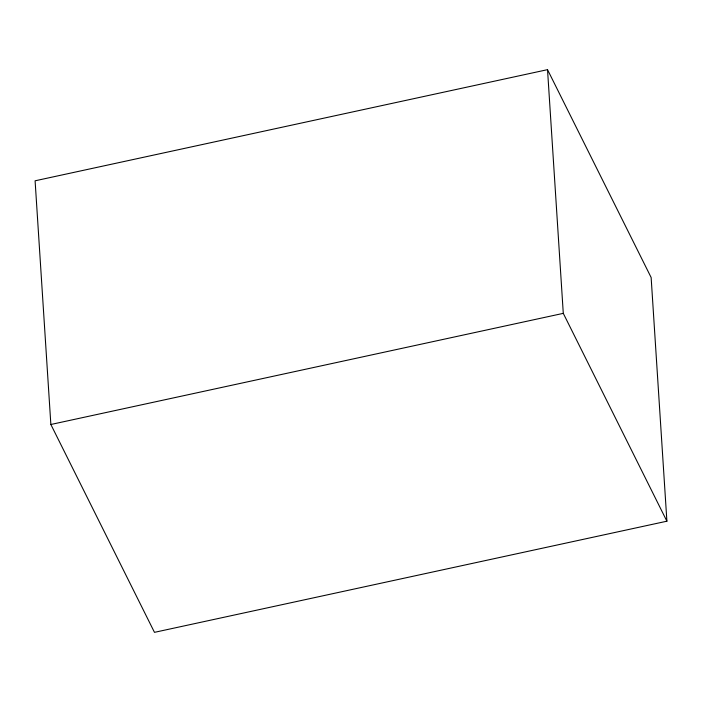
<?xml version="1.0" encoding="UTF-8"?>
<svg xmlns="http://www.w3.org/2000/svg" width="702" height="702" viewBox="0 0 702 702"><rect width="100%" height="100%" fill="white"/><g stroke="black" fill="none" stroke-linecap="round" stroke-linejoin="round"><path stroke-width="1.05" d="M547.525 69.656L35.1 180.8L50.86 424.491L154.475 632.344L666.9 521.2L651.14 277.509L547.525 69.656L563.285 313.355L666.9 521.2M50.86 424.491L563.285 313.355"/></g></svg>
